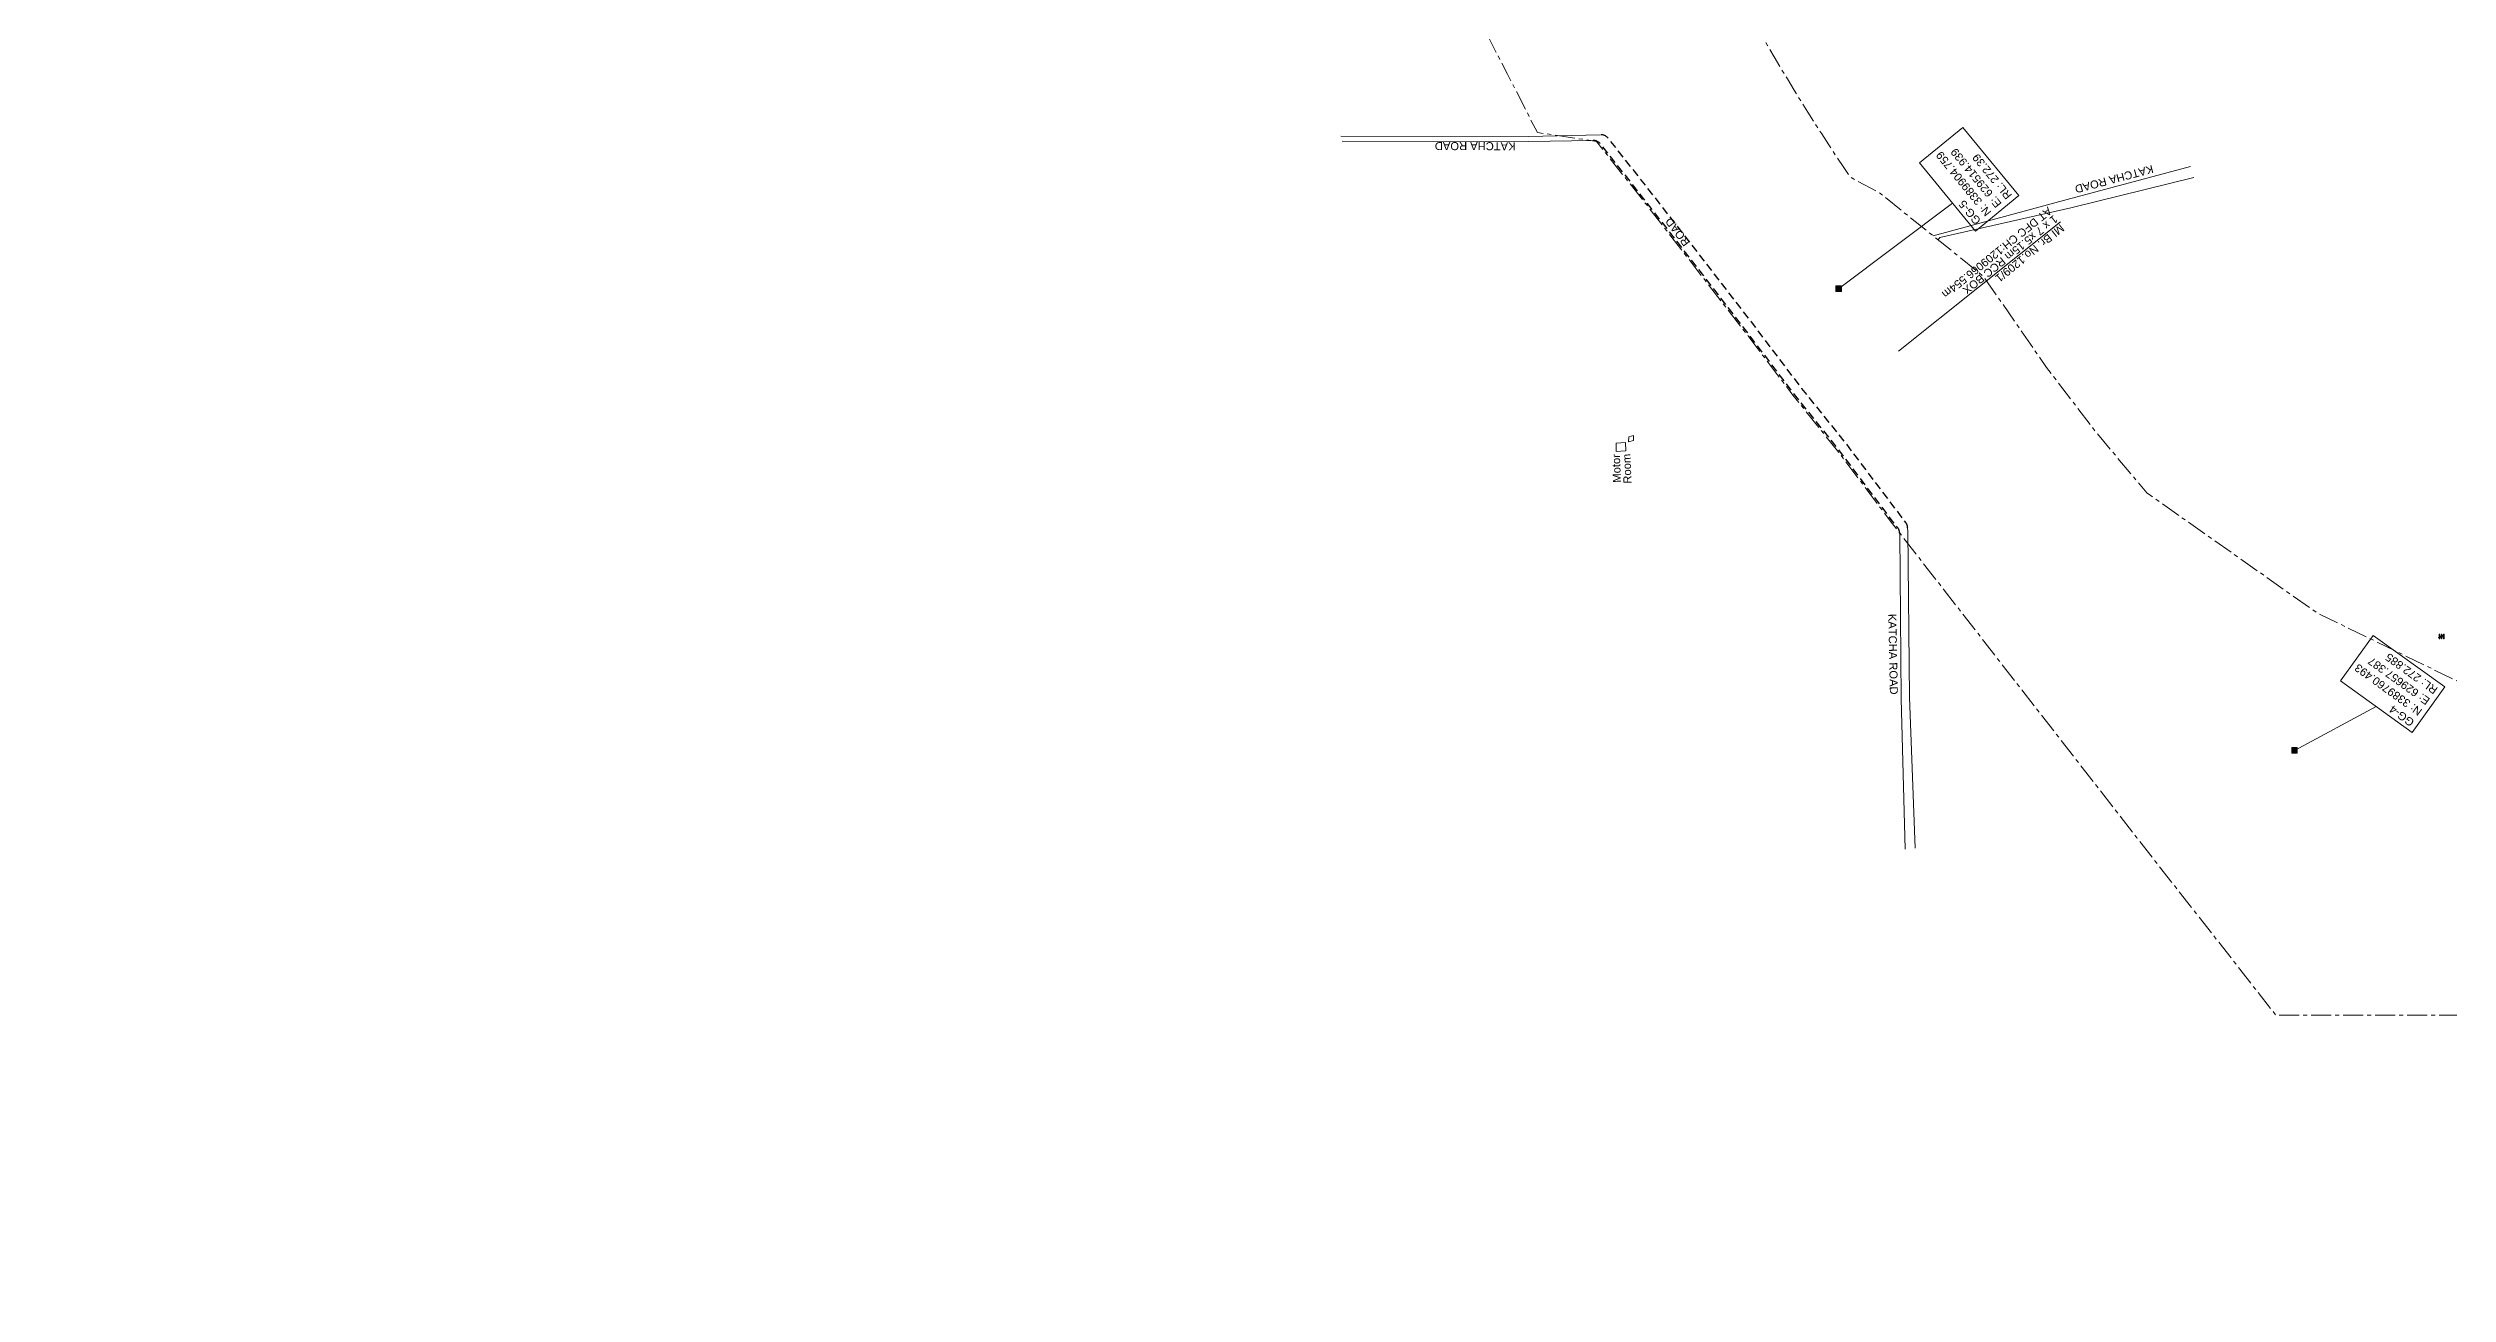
# Model space of a CAD drawing. Header units: metres. Extents: x 628572 to 633121, y 3388024 to 3391117.
# Drawn here: x 628955 to 629705, y 3389591 to 3389980 of the extents above; entities that cross this region are included whole.
import ezdxf
from ezdxf.enums import TextEntityAlignment as Align

# ---------------------------------------------------------------- set-up
doc = ezdxf.new("R2010")
doc.units = ezdxf.units.M
doc.header["$MEASUREMENT"] = 0
doc.linetypes.add('CENTER', pattern=[2, 1.25, -0.25, 0.25, -0.25])
doc.linetypes.add('DASHED', pattern=[0.75, 0.5, -0.25])
for name, color, linetype, lineweight in [('Bench_Mark', 7, 'Continuous', 0), ('BRIDGE DETAILS PLAN', 1, 'Continuous', 0), ('CART_TRACK', 34, 'Continuous', 0), ('COMMERCIAL_BLD_PUC', 251, 'Continuous', 0), ('DFCC BOUNDARY', 6, 'CENTER', 0), ('Tank', 7, 'Continuous', 0), ('Text', 251, 'Continuous', 0), ('TOPOSTYLEREMARK', 251, 'Continuous', 0), ('Transformer', 251, 'Continuous', 0)]:
    doc.layers.add(name, color=color, linetype=linetype, lineweight=lineweight)
doc.layers.add('PROPOSED ROAD', color=10, linetype='DASHED')
doc.styles.get("Standard").update_dxf_attribs({"font": 'arial.ttf'})
doc.styles.add('Text', font='arial.ttf', dxfattribs={"height": 2})

# ---------------------------------------------------------------- blocks, each defined once
blk = doc.blocks.new('TRF_1')
blk.add_hatch(color=256).paths.add_polyline_path([(0.22, -0.04), (0.38, 0.42), (-0.98, -0.29), (0.02, 0.04), (-0.18, -0.39), (0.98, 0.09)])
for p, q in [((-0.69, 0.72), (-0.69, -0.72)), ((-0.52, 0.72), (-0.69, 0.72)), ((-0.52, -0.72), (-0.52, 0.72)), ((0, 0.72), (0, -0.72)), ((0.17, 0.72), (0, 0.72)), ((0.17, -0.72), (0.17, 0.72)), ((0.7, 0.72), (0.7, -0.72)), ((0.87, 0.72), (0.7, 0.72)), ((0.87, -0.72), (0.87, 0.72)), ((-0.69, -0.72), (-0.52, -0.72)), ((0, -0.72), (0.17, -0.72)), ((0.7, -0.72), (0.87, -0.72))]:
    blk.add_line(p, q)
at = {"flags": 128}
blk.add_lwpolyline([(0.22, -0.04), (0.38, 0.42), (-0.98, -0.29), (0.02, 0.04), (-0.18, -0.39), (0.98, 0.09), (0.22, -0.04)], close=True, dxfattribs=at)
blk = doc.blocks.new('BM')
blk.add_hatch(color=256).paths.add_polyline_path([(-0.88, -0.88), (-0.88, 0.88), (0.88, 0.88), (0.88, -0.88)])
for p, q in [((0.88, 0.88), (-0.88, 0.88)), ((-0.88, 0.88), (-0.88, -0.88)), ((0.88, -0.88), (0.88, 0.88)), ((-0.88, -0.88), (0.88, -0.88))]:
    blk.add_line(p, q)

msp = doc.modelspace()

# ---------------------------------------------------------------- linework, layer by layer
at = {"layer": 'BRIDGE DETAILS PLAN', "color": 10, "lineweight": 13, "flags": 128}
msp.add_lwpolyline([(629533.63, 3389885.3), (629584.23, 3389925.71)], dxfattribs=at)
at = {"layer": 'CART_TRACK', "linetype": 'Continuous', "flags": 128}
for points in [[(629359.41, 3389952.41), (629418.01, 3389952.4), (629440.55, 3389952.91)], [(629359.83, 3389950.88), (629418.16, 3389950.81), (629438.15, 3389951.13)], [(629544.44, 3389921.32), (629586.37, 3389932.7), (629624.94, 3389943.02)], [(629546.02, 3389920.05), (629546.57, 3389920.83), (629587.52, 3389930.09), (629625.92, 3389939.51)], [(629534.01, 3389828.3), (629534.5, 3389776.63), (629535.74, 3389729.65)], [(629538.82, 3389729.97), (629537.1, 3389777.18), (629536.52, 3389829.06), (629536.5, 3389829.98)]]:
    msp.add_lwpolyline(points, dxfattribs=at)
at = {"layer": 'COMMERCIAL_BLD_PUC', "linetype": 'Continuous', "flags": 128}
msp.add_lwpolyline([(629445.4, 3389856.54), (629448.34, 3389856.77), (629448.42, 3389854.16), (629445.46, 3389853.92), (629445.4, 3389856.54)], close=True, dxfattribs=at)
at = {"layer": 'DFCC BOUNDARY', "ltscale": 5, "flags": 128}
for points in [[(632010.76, 3390041.44, 0.03442), (631982.04, 3390082.66), (631954.44, 3390118.08), (631922.85, 3390152.49), (631888.23, 3390186.42), (631850.33, 3390219.58), (631828.74, 3390233.56), (631812.94, 3390243.47), (631768.97, 3390270.7), (631744.72, 3390285.61), (631714.71, 3390306.96), (631715.71, 3390311.83), (631688.4, 3390315.25), (631652.85, 3390325.44), (631600.46, 3390339.24), (631546.82, 3390351.25), (631506.59, 3390357.48), (631456.87, 3390359.24), (631406.68, 3390355.99), (631355.79, 3390351.48), (631315.98, 3390344.52), (631272.46, 3390335.04), (631224.59, 3390318.86), (631179.85, 3390301.17), (631137.91, 3390281.13), (631096.41, 3390256.13), (631060.3, 3390228.67), (631020.83, 3390197.37), (630985.42, 3390169.36), (630916.1, 3390101.73), (630878.17, 3390064.55), (630840.45, 3390028.75), (630807.55, 3389995.17), (630773.62, 3389959.26), (630737.88, 3389923.8), (630717.31, 3389899.03), (630685.03, 3389871.14), (630648.51, 3389827.53), (630585.34, 3389778.7), (630551.08, 3389750.02), (630518.3, 3389723.41), (630488.86, 3389702.46), (630383.62, 3389652.7), (630303.04, 3389618.51), (630249.78, 3389610.06), (630182.21, 3389603.79), (630150.9, 3389596.66), (630085.52, 3389590.64), (630054.51, 3389591.94), (630017.49, 3389596.7), (629879.58, 3389628.87), (629848.68, 3389646.13), (629811.33, 3389654.54), (629780.73, 3389661.6), (629751.82, 3389677.8), (629651.6, 3389677.73), (629608.17, 3389733.18), (629531.39, 3389831.85), (629514.59, 3389854.15), (629500.66, 3389871.53), (629485.26, 3389891.81), (629454.85, 3389931.12), (629439.26, 3389950.83), (629420.8, 3389953.6), (629411.46, 3389971.87), (629399.77, 3389994.43), (629379.24, 3390039.87), (629370.66, 3390063.02), (629361.91, 3390086.65), (629349.8, 3390109.88), (629338.61, 3390130.98), (629327.07, 3390153.46), (629315.5, 3390175.4), (629306.68, 3390199.83), (629295.99, 3390221.33), (629286.54, 3390242.05), (629270.67, 3390277.99), (629259.84, 3390300.09), (629248.84, 3390323.81), (629238.2, 3390347.19), (629227.85, 3390370.37), (629217.99, 3390391.94), (629207.47, 3390414.78), (629177.02, 3390483.73), (629157.93, 3390529.57), (629148.13, 3390553.02), (629111.52, 3390617.22), (629091.99, 3390639.03), (629073.63, 3390659.38), (629057.11, 3390679.38), (629042.81, 3390701.36), (629027.13, 3390721.75), (628993.79, 3390758.76), (628993.79, 3390758.76), (628993.79, 3390758.76), (628955.39, 3390792.72)], [(629394.25, 3390175.92), (629457.77, 3390047.51), (629466.23, 3390030.48), (629473.53, 3390016.06), (629478.46, 3390006.59), (629483.5, 3389997.17), (629484.76, 3389994.88, 0.023624), (629518.59, 3389939.64), (629527.73, 3389934.76), (629560.21, 3389908.64), (629570.27, 3389894.1), (629579.92, 3389880.19), (629595.44, 3389859.88), (629611.25, 3389840.98), (629664.46, 3389803.46), (629716.69, 3389778.11), (629738.02, 3389764.9), (629759.47, 3389752.07), (629803.74, 3389747.6), (629806.32, 3389730.4), (629825.88, 3389723.99), (629850.64, 3389722.48), (629850.69, 3389716.15), (629882.34, 3389710.69), (629917.07, 3389700.16), (629984.16, 3389683.4), (630017.06, 3389678.97), (630052.02, 3389673.34), (630147.57, 3389673.31), (630183.85, 3389677.5), (630220.42, 3389682.01), (630250.92, 3389687.78), (630280.24, 3389694.88), (630303.94, 3389699.43), (630340.02, 3389711.79), (630361.76, 3389722.79), (630387.26, 3389735.63), (630426.71, 3389755.26), (630461.83, 3389772.4), (630491.56, 3389792.94), (630518.45, 3389811.39), (630535.97, 3389829.88), (630552.73, 3389847.17), (630576.32, 3389871.84), (630612.94, 3389913.48), (630621.29, 3389908.31), (630681.08, 3389980.77), (630716.1, 3390014.24), (630751.16, 3390051.99), (630789.28, 3390090.5), (630824.63, 3390124.79), (630859.15, 3390158.33), (630894.43, 3390194.62), (630934.17, 3390231.02), (630972.84, 3390261.26), (631011.2, 3390291.9), (631058.36, 3390326.21), (631103.28, 3390352.42), (631151.06, 3390376.07)]]:
    msp.add_lwpolyline(points, format="xyb", dxfattribs=at)
at = {"layer": 'PROPOSED ROAD', "ltscale": 5, "flags": 128}
for points in [[(629534.01, 3389828.3, 0.164391), (629533.38, 3389830.12), (629531.79, 3389832.16), (629514.99, 3389854.46), (629501.11, 3389871.76), (629485.29, 3389892.59), (629455.24, 3389931.43), (629440.55, 3389949.99, 0.23342), (629438.15, 3389951.13)], [(629536.51, 3389829.98, 0.160335), (629535.91, 3389831.75), (629517.36, 3389856.3), (629503.47, 3389873.61), (629487.67, 3389894.42), (629457.6, 3389933.28), (629442.97, 3389951.77, 0.235127), (629440.55, 3389952.91)]]:
    msp.add_lwpolyline(points, format="xyb", dxfattribs=at)
at = {"layer": 'Tank', "linetype": 'Continuous', "flags": 128}
msp.add_lwpolyline([(629449.3, 3389856.91), (629449.34, 3389858.46), (629450.87, 3389858.92), (629450.83, 3389857.35), (629449.3, 3389856.91)], close=True, dxfattribs=at)
at = {"layer": 'TOPOSTYLEREMARK'}
for p, q in [((629550.57, 3389931.51), (629514.94, 3389904.76)), ((629682.92, 3389774.18), (629657.39, 3389760.49))]:
    msp.add_line(p, q, dxfattribs=at)
at = {"layer": 'TOPOSTYLEREMARK', "linetype": 'Continuous', "flags": 128}
for points in [[(629571.25, 3389933.88), (629557.69, 3389922.82), (629540.23, 3389944.12), (629553.79, 3389955.19), (629571.25, 3389933.88)], [(629704.35, 3389780.34), (629694.11, 3389766.15), (629671.73, 3389782.21), (629681.97, 3389796.41), (629704.35, 3389780.34)]]:
    msp.add_lwpolyline(points, close=True, dxfattribs=at)

# ---------------------------------------------------------------- block references
at = {"layer": 'Bench_Mark'}
for p in [(629514.94, 3389904.76), (629657.39, 3389760.49)]:
    msp.add_blockref('BM', p, dxfattribs=at)
at = {"layer": 'Transformer', "linetype": 'Continuous'}
msp.add_blockref('TRF_1', (629703.28, 3389796.09), dxfattribs=at)

# ---------------------------------------------------------------- texts
at = {"layer": 'BRIDGE DETAILS PLAN', "color": 10}
for s, p in [('AT DFC CH:1209066.554m', (629580.31, 3389930.51)), ('1 x 7 x5.15m RCC BOX', (629582.14, 3389927.96)), ('MI Br. No.1209/1', (629584.17, 3389925.13))]:
    msp.add_text(s, height=2.5, rotation=218.91566, dxfattribs=at).set_placement(p)
at = {"layer": 'CART_TRACK', "linetype": 'Continuous'}
for rotation, p in [(179.93223, (629413.98, 3389950.57)), (194.97052, (629612.9, 3389943.5)), (271.22804, (629530.43, 3389803.15))]:
    msp.add_text('KATCHA ROAD', height=2.5, rotation=rotation, dxfattribs=at).set_placement(p)
at = {"layer": 'PROPOSED ROAD', "lineweight": 0}
msp.add_text('ROAD', height=2.5, rotation=127.24624, dxfattribs=at).set_placement((629461.56, 3389926.55), align=Align.MIDDLE_RIGHT)
at = {"layer": 'Text', "style": 'Text'}
for s, p in [('Motor', (629446.93, 3389844.22)), ('Room', (629450.23, 3389843.93))]:
    msp.add_text(s, height=2.5, rotation=92.26684, dxfattribs=at).set_placement(p)
at = {"layer": 'TOPOSTYLEREMARK', "linetype": 'Continuous', "char_height": 2.5, "width": 30.1336, "attachment_point": 2}
for s, insert, rotation in [('\\pxql;GG-5\\PN: 3389904.759\\PE: 629514.939\\PRL: 272.39', (629548.1, 3389936.19), 129.217), ('\\pxql;GG-4\\PN: 3389760.493\\PE: 629657.387\\PRL: 272.885', (629681.39, 3389776.59), 144.20125)]:
    msp.add_mtext(s, dxfattribs=dict(at, insert=insert, rotation=rotation))

doc.saveas('drawing.dxf')
